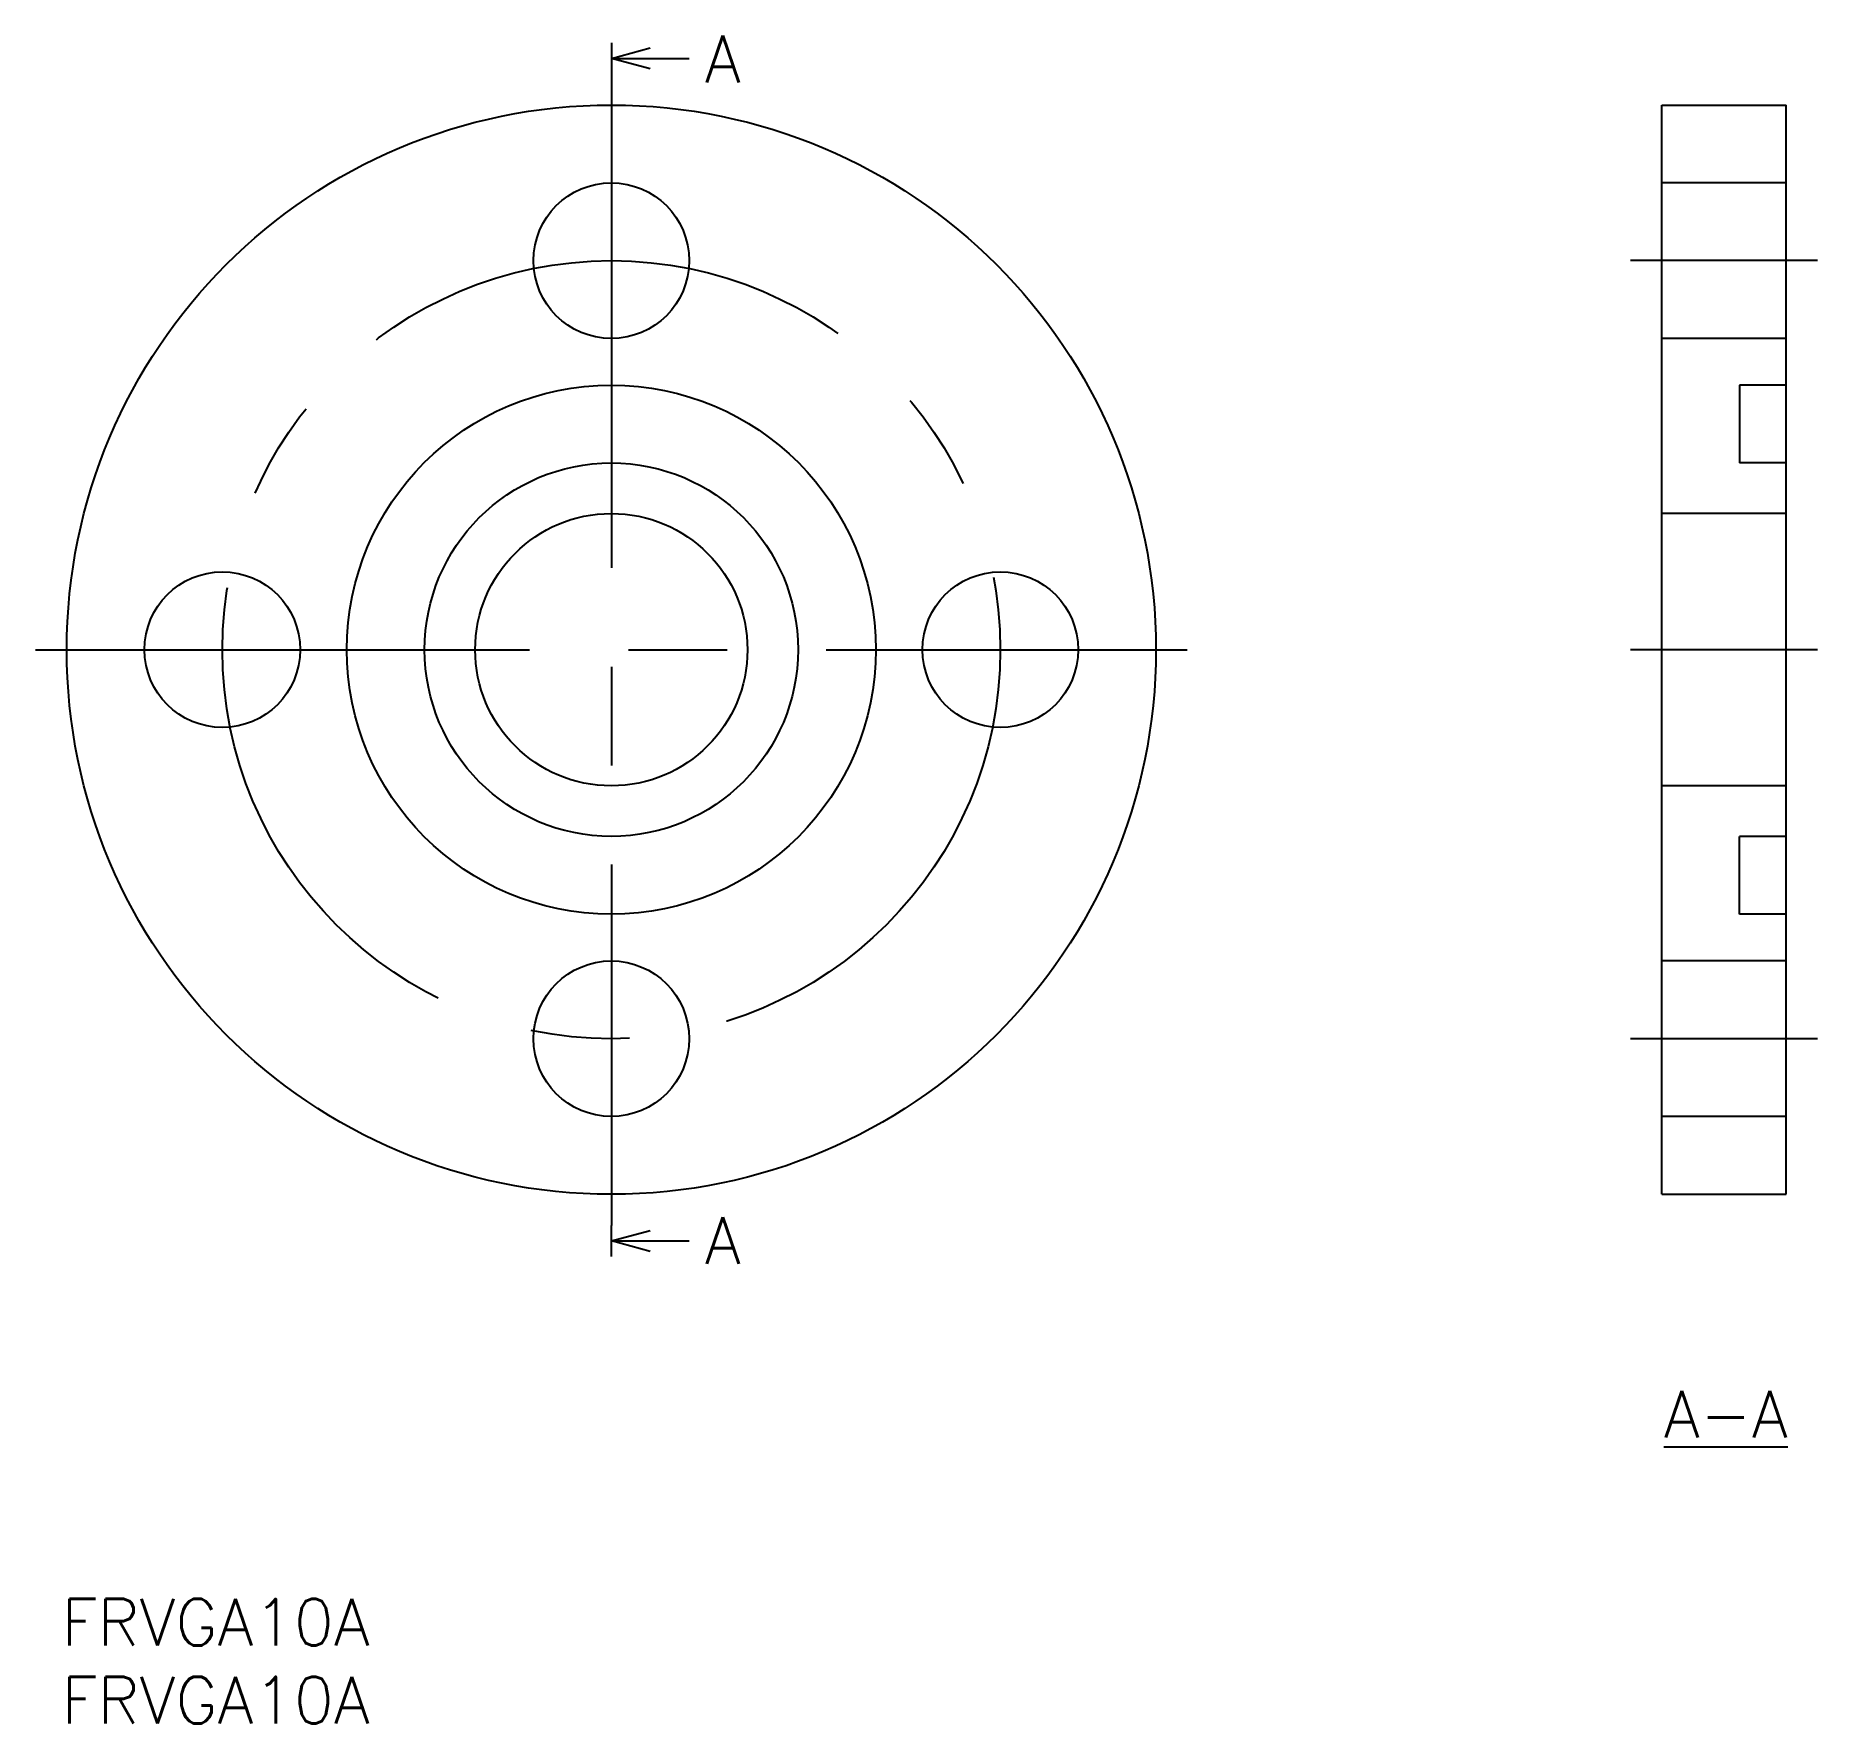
# Model space of a CAD drawing. Extents: x -105 to 10, y -69 to 39.
import ezdxf

# ---------------------------------------------------------------- set-up
doc = ezdxf.new("R2010")
doc.units = 0
doc.linetypes.add('CENTER', pattern=[50.8, 31.75, -6.35, 6.35, -6.35])
doc.layers.get('0').update_dxf_attribs({"linetype": 'CONTINUOUS'})
doc.layers.add('CENTER', color=1, linetype='CENTER')
doc.styles.get("Standard").update_dxf_attribs({"font": 'txt.shx', "height": 3, "bigfont": 'bigfont.shx'})

# ---------------------------------------------------------------- blocks, each defined once
blk = doc.blocks.new('*U9')
at = {"color": 7, "linetype": 'CONTINUOUS'}
blk.add_text('FRVGA10A', height=3, dxfattribs=at).set_placement((-102.84, -64))
blk = doc.blocks.new('*U10')
at = {"color": 7, "linetype": 'CONTINUOUS'}
blk.add_text('FRVGA10A', height=3, dxfattribs=at).set_placement((-102.84, -69))
blk = doc.blocks.new('_OPEN30')
at = {"color": 0, "linetype": 'BYBLOCK'}
for p, q in [((-1, 0.268), (0, 0)), ((0, 0), (-1, -0.268)), ((0, 0), (-1, 0))]:
    blk.add_line(p, q, dxfattribs=at)
blk = doc.blocks.new('*U17')
at = {"color": 7, "linetype": 'CONTINUOUS'}
blk.add_lwpolyline([(-65.01, 38), (-62.51, 38)], dxfattribs=at)
at = {"color": 7, "linetype": 'CONTINUOUS', "xscale": 2.5, "yscale": 2.5, "zscale": 2.5, "rotation": 179.9999999999977}
blk.add_blockref('_OPEN30', (-67.51, 38), dxfattribs=at)
blk = doc.blocks.new('*U18')
at = {"color": 137, "linetype": 'CONTINUOUS'}
blk.add_text('A', height=3, rotation=360, dxfattribs=at).set_placement((-61.51, 36.46))
blk = doc.blocks.new('*U19')
at = {"color": 7, "linetype": 'CONTINUOUS'}
blk.add_lwpolyline([(-65.01, -38), (-62.51, -38)], dxfattribs=at)
at = {"color": 7, "linetype": 'CONTINUOUS', "xscale": 2.5, "yscale": 2.5, "zscale": 2.5, "rotation": 180.0000000000023}
blk.add_blockref('_OPEN30', (-67.51, -38), dxfattribs=at)
blk = doc.blocks.new('*U20')
at = {"color": 137, "linetype": 'CONTINUOUS'}
blk.add_text('A', height=3, dxfattribs=at).set_placement((-61.51, -39.46))
blk = doc.blocks.new('*U22')
at = {"color": 137, "linetype": 'CONTINUOUS'}
blk.add_text('%%UA-A', height=3, dxfattribs=at).set_placement((0.13, -50.64))

msp = doc.modelspace()

# ---------------------------------------------------------------- linework, layer by layer
at = {"color": 7, "linetype": 'CONTINUOUS'}
for p, q in [((0, 35), (8, 35)), ((0, -35), (0, 35)), ((8, -35), (8, 35)), ((8, 30), (0, 30)), ((8, 20), (0, 20)), ((5, 17), (5, 12)), ((8, 17), (5, 17)), ((8, 12), (5, 12)), ((8, 8.75), (0, 8.75)), ((8, -8.75), (0, -8.75)), ((8, -12), (5, -12)), ((5, -17), (5, -12)), ((8, -17), (5, -17)), ((8, -20), (0, -20)), ((8, -30), (0, -30)), ((0, -35), (8, -35))]:
    msp.add_line(p, q, dxfattribs=at)
for centre, radius in [((-67.51, 0), 35), ((-67.51, 25), 5), ((-67.51, 0), 17), ((-67.51, 0), 12), ((-67.51, 0), 8.75), ((-92.51, 0), 5), ((-42.51, 0), 5), ((-67.51, -25), 5)]:
    msp.add_circle(centre, radius, dxfattribs=at)
at = {"layer": 'CENTER', "color": 1, "linetype": 'CENTER'}
for p, q in [((-67.51, 39), (-67.51, 37)), ((-67.51, 39), (-67.51, 37)), ((-67.51, 37), (-67.51, -37)), ((10, 25), (-2, 25)), ((-104.51, 0), (-30.51, 0)), ((10, 0), (-2, 0)), ((10, -25), (-2, -25)), ((-67.51, -39), (-67.51, -37)), ((-67.51, -39), (-67.51, -37))]:
    msp.add_line(p, q, dxfattribs=at)
msp.add_circle((-67.51, 0), 25, dxfattribs=at)

# ---------------------------------------------------------------- block references
at = {"color": 7, "linetype": 'CONTINUOUS'}
for name in ['*U18', '*U17', '*U20', '*U19', '*U22', '*U9', '*U10']:
    msp.add_blockref(name, (0, 0), dxfattribs=at)

doc.saveas('drawing.dxf')
